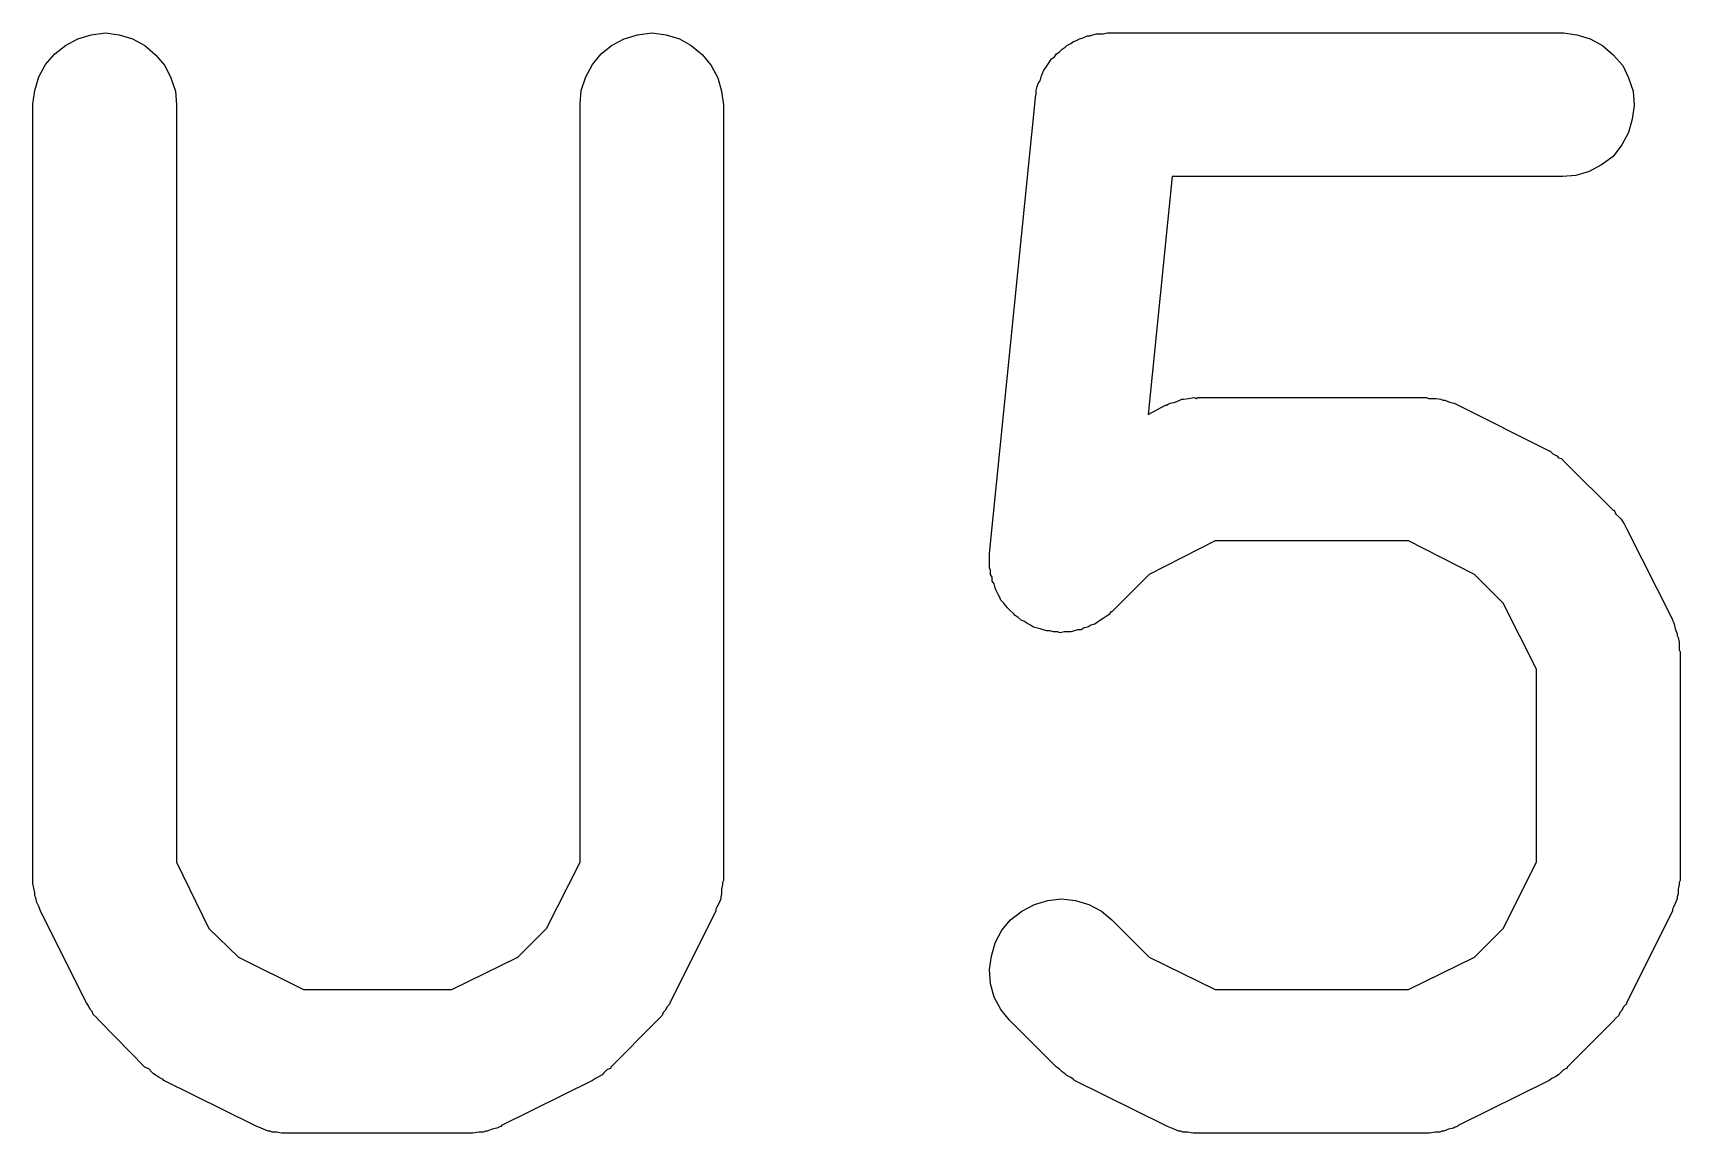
# Model space of a CAD drawing. Extents: x 59.2 to 126.8, y -130.7 to -65.9.
# Drawn here: x 115.069 to 116.791, y -104.283 to -103.133 of the extents above; entities that cross this region are included whole.
import ezdxf

# ---------------------------------------------------------------- set-up
doc = ezdxf.new("R2010")
doc.units = 0
doc.layers.add('BLACK', color=7, linetype='CONTINUOUS')

msp = doc.modelspace()

# ---------------------------------------------------------------- linework, layer by layer
at = {"layer": 'BLACK', "linetype": 'CONTINUOUS'}
for p, q in [((115.092, -103.155), (115.103, -103.146)), ((115.103, -103.146), (115.116, -103.139)), ((115.116, -103.139), (115.13, -103.135)), ((115.13, -103.135), (115.145, -103.133)), ((115.145, -103.133), (115.159, -103.135)), ((115.159, -103.135), (115.173, -103.139)), ((115.173, -103.139), (115.186, -103.146)), ((115.186, -103.146), (115.197, -103.156)), ((115.663, -103.155), (115.674, -103.146)), ((115.674, -103.146), (115.687, -103.139)), ((115.687, -103.139), (115.701, -103.135)), ((115.701, -103.135), (115.716, -103.133)), ((115.716, -103.133), (115.731, -103.135)), ((115.731, -103.135), (115.745, -103.139)), ((115.745, -103.139), (115.757, -103.146)), ((115.757, -103.146), (115.769, -103.156)), ((116.148, -103.148), (116.15, -103.146)), ((116.15, -103.146), (116.154, -103.144)), ((116.154, -103.144), (116.157, -103.142)), ((116.157, -103.142), (116.16, -103.141)), ((116.16, -103.141), (116.163, -103.139)), ((116.163, -103.139), (116.167, -103.138)), ((116.167, -103.138), (116.171, -103.136)), ((116.171, -103.136), (116.174, -103.136)), ((116.174, -103.136), (116.177, -103.135)), ((116.177, -103.135), (116.181, -103.134)), ((116.181, -103.134), (116.185, -103.134)), ((116.185, -103.134), (116.188, -103.134)), ((116.188, -103.134), (116.192, -103.133)), ((116.192, -103.133), (116.668, -103.133)), ((116.668, -103.133), (116.669, -103.133)), ((116.669, -103.133), (116.683, -103.135)), ((116.683, -103.135), (116.697, -103.139)), ((116.697, -103.139), (116.71, -103.146)), ((116.71, -103.146), (116.721, -103.156)), ((115.082, -103.166), (115.092, -103.155)), ((115.197, -103.156), (115.207, -103.167)), ((115.654, -103.166), (115.663, -103.155)), ((115.769, -103.156), (115.778, -103.167)), ((116.13, -103.166), (116.132, -103.163)), ((116.132, -103.163), (116.134, -103.16)), ((116.134, -103.16), (116.137, -103.158)), ((116.137, -103.158), (116.139, -103.155)), ((116.139, -103.155), (116.142, -103.153)), ((116.142, -103.153), (116.145, -103.15)), ((116.145, -103.15), (116.148, -103.148)), ((116.721, -103.156), (116.731, -103.167)), ((115.071, -103.193), (115.075, -103.179)), ((115.075, -103.179), (115.082, -103.166)), ((115.207, -103.167), (115.213, -103.18)), ((115.213, -103.18), (115.218, -103.194)), ((115.642, -103.193), (115.647, -103.179)), ((115.647, -103.179), (115.654, -103.166)), ((115.778, -103.167), (115.785, -103.18)), ((115.785, -103.18), (115.789, -103.194)), ((116.122, -103.183), (116.123, -103.179)), ((116.123, -103.179), (116.124, -103.176)), ((116.124, -103.176), (116.126, -103.172)), ((116.126, -103.172), (116.128, -103.169)), ((116.128, -103.169), (116.13, -103.166)), ((116.731, -103.167), (116.737, -103.18)), ((116.737, -103.18), (116.742, -103.194)), ((115.069, -103.207), (115.071, -103.193)), ((115.218, -103.194), (115.219, -103.208)), ((115.641, -103.207), (115.642, -103.193)), ((115.789, -103.194), (115.791, -103.208)), ((116.117, -103.2), (116.118, -103.197)), ((116.118, -103.193), (116.119, -103.189)), ((116.118, -103.197), (116.118, -103.193)), ((116.119, -103.189), (116.12, -103.186)), ((116.12, -103.186), (116.122, -103.183)), ((116.742, -103.194), (116.743, -103.209)), ((115.069, -103.208), (115.069, -103.207)), ((115.069, -104.018), (115.069, -103.208)), ((115.219, -103.208), (115.219, -104)), ((115.641, -103.208), (115.641, -103.207)), ((115.641, -104), (115.641, -103.208)), ((115.791, -103.208), (115.791, -104.018)), ((116.069, -103.677), (116.117, -103.201)), ((116.117, -103.201), (116.117, -103.2)), ((116.743, -103.209), (116.741, -103.223)), ((116.741, -103.223), (116.737, -103.237)), ((116.73, -103.25), (116.721, -103.262)), ((116.737, -103.237), (116.73, -103.25)), ((116.721, -103.262), (116.709, -103.271)), ((116.26, -103.283), (116.235, -103.532)), ((116.668, -103.283), (116.26, -103.283)), ((116.682, -103.282), (116.668, -103.283)), ((116.696, -103.278), (116.682, -103.282)), ((116.709, -103.271), (116.696, -103.278)), ((116.235, -103.532), (116.253, -103.522)), ((116.253, -103.522), (116.254, -103.522)), ((116.254, -103.522), (116.256, -103.521)), ((116.256, -103.521), (116.258, -103.52)), ((116.258, -103.52), (116.263, -103.519)), ((116.263, -103.519), (116.268, -103.517)), ((116.268, -103.517), (116.27, -103.516)), ((116.27, -103.516), (116.272, -103.516)), ((116.272, -103.516), (116.277, -103.515)), ((116.277, -103.515), (116.283, -103.514)), ((116.283, -103.514), (116.285, -103.515)), ((116.285, -103.515), (116.287, -103.514)), ((116.287, -103.514), (116.525, -103.514)), ((116.525, -103.514), (116.526, -103.514)), ((116.526, -103.514), (116.528, -103.515)), ((116.528, -103.515), (116.53, -103.515)), ((116.53, -103.515), (116.536, -103.515)), ((116.536, -103.515), (116.541, -103.516)), ((116.541, -103.516), (116.543, -103.517)), ((116.543, -103.517), (116.545, -103.517)), ((116.545, -103.517), (116.55, -103.519)), ((116.55, -103.519), (116.555, -103.52)), ((116.555, -103.52), (116.557, -103.521)), ((116.557, -103.521), (116.559, -103.522)), ((116.559, -103.522), (116.654, -103.57)), ((116.654, -103.57), (116.655, -103.57)), ((116.655, -103.57), (116.658, -103.573)), ((116.658, -103.573), (116.662, -103.575)), ((116.662, -103.575), (116.664, -103.577)), ((116.664, -103.577), (116.667, -103.578)), ((116.667, -103.578), (116.67, -103.581)), ((116.67, -103.581), (116.673, -103.584)), ((116.673, -103.584), (116.721, -103.632)), ((116.721, -103.632), (116.722, -103.632)), ((116.722, -103.632), (116.724, -103.636)), ((116.724, -103.636), (116.727, -103.639)), ((116.727, -103.639), (116.729, -103.641)), ((116.729, -103.641), (116.731, -103.644)), ((116.731, -103.644), (116.733, -103.647)), ((116.733, -103.647), (116.735, -103.651)), ((116.305, -103.664), (116.236, -103.699)), ((116.507, -103.664), (116.305, -103.664)), ((116.576, -103.699), (116.507, -103.664)), ((116.735, -103.651), (116.783, -103.746)), ((116.069, -103.681), (116.069, -103.677)), ((116.069, -103.684), (116.069, -103.681)), ((116.069, -103.688), (116.069, -103.684)), ((116.069, -103.692), (116.069, -103.688)), ((116.07, -103.695), (116.069, -103.692)), ((116.07, -103.699), (116.07, -103.695)), ((116.072, -103.702), (116.07, -103.699)), ((116.072, -103.706), (116.072, -103.702)), ((116.074, -103.709), (116.072, -103.706)), ((116.075, -103.713), (116.074, -103.709)), ((116.076, -103.716), (116.075, -103.713)), ((116.078, -103.72), (116.076, -103.716)), ((116.236, -103.699), (116.197, -103.738)), ((116.606, -103.729), (116.576, -103.699)), ((116.08, -103.723), (116.078, -103.72)), ((116.081, -103.726), (116.08, -103.723)), ((116.084, -103.729), (116.081, -103.726)), ((116.086, -103.732), (116.084, -103.729)), ((116.088, -103.734), (116.086, -103.732)), ((116.641, -103.798), (116.606, -103.729)), ((116.091, -103.737), (116.088, -103.734)), ((116.094, -103.74), (116.091, -103.737)), ((116.096, -103.742), (116.094, -103.74)), ((116.099, -103.744), (116.096, -103.742)), ((116.102, -103.747), (116.099, -103.744)), ((116.105, -103.748), (116.102, -103.747)), ((116.108, -103.75), (116.105, -103.748)), ((116.112, -103.752), (116.108, -103.75)), ((116.182, -103.749), (116.179, -103.751)), ((116.185, -103.747), (116.182, -103.749)), ((116.188, -103.745), (116.185, -103.747)), ((116.191, -103.743), (116.188, -103.745)), ((116.194, -103.741), (116.191, -103.743)), ((116.196, -103.738), (116.194, -103.741)), ((116.197, -103.738), (116.196, -103.738)), ((116.783, -103.746), (116.783, -103.747)), ((116.783, -103.747), (116.784, -103.749)), ((116.784, -103.749), (116.785, -103.751)), ((116.115, -103.754), (116.112, -103.752)), ((116.118, -103.755), (116.115, -103.754)), ((116.122, -103.756), (116.118, -103.755)), ((116.125, -103.757), (116.122, -103.756)), ((116.129, -103.758), (116.125, -103.757)), ((116.132, -103.758), (116.129, -103.758)), ((116.136, -103.759), (116.132, -103.758)), ((116.14, -103.759), (116.136, -103.759)), ((116.143, -103.76), (116.14, -103.759)), ((116.147, -103.759), (116.143, -103.76)), ((116.151, -103.759), (116.147, -103.759)), ((116.154, -103.759), (116.151, -103.759)), ((116.158, -103.758), (116.154, -103.759)), ((116.161, -103.757), (116.158, -103.758)), ((116.165, -103.757), (116.161, -103.757)), ((116.168, -103.755), (116.165, -103.757)), ((116.172, -103.754), (116.168, -103.755)), ((116.175, -103.752), (116.172, -103.754)), ((116.179, -103.751), (116.175, -103.752)), ((116.785, -103.751), (116.786, -103.756)), ((116.786, -103.756), (116.788, -103.761)), ((116.788, -103.761), (116.788, -103.763)), ((116.788, -103.763), (116.789, -103.765)), ((116.789, -103.765), (116.79, -103.77)), ((116.79, -103.77), (116.79, -103.775)), ((116.79, -103.775), (116.79, -103.778)), ((116.79, -103.778), (116.791, -103.78)), ((116.791, -103.78), (116.791, -104.018)), ((116.641, -104), (116.641, -103.798)), ((115.219, -104), (115.253, -104.069)), ((115.606, -104.069), (115.641, -104)), ((116.606, -104.069), (116.641, -104)), ((115.069, -104.02), (115.069, -104.018)), ((115.069, -104.022), (115.069, -104.02)), ((115.07, -104.027), (115.069, -104.022)), ((115.79, -104.023), (115.789, -104.028)), ((115.791, -104.019), (115.79, -104.021)), ((115.79, -104.021), (115.79, -104.023)), ((115.791, -104.018), (115.791, -104.019)), ((116.79, -104.023), (116.789, -104.028)), ((116.791, -104.019), (116.79, -104.021)), ((116.79, -104.021), (116.79, -104.023)), ((116.791, -104.018), (116.791, -104.019)), ((115.071, -104.032), (115.07, -104.027)), ((115.071, -104.035), (115.071, -104.032)), ((115.072, -104.037), (115.071, -104.035)), ((115.073, -104.042), (115.072, -104.037)), ((115.075, -104.046), (115.073, -104.042)), ((115.786, -104.043), (115.784, -104.047)), ((115.788, -104.038), (115.786, -104.043)), ((115.789, -104.033), (115.788, -104.036)), ((115.788, -104.036), (115.788, -104.038)), ((115.789, -104.028), (115.789, -104.033)), ((116.116, -104.044), (116.13, -104.04)), ((116.13, -104.04), (116.144, -104.038)), ((116.144, -104.038), (116.159, -104.04)), ((116.159, -104.04), (116.173, -104.044)), ((116.786, -104.043), (116.784, -104.047)), ((116.788, -104.038), (116.786, -104.043)), ((116.789, -104.033), (116.788, -104.036)), ((116.788, -104.036), (116.788, -104.038)), ((116.789, -104.028), (116.789, -104.033)), ((115.076, -104.048), (115.075, -104.046)), ((115.077, -104.051), (115.076, -104.048)), ((115.125, -104.147), (115.077, -104.051)), ((115.077, -104.051), (115.077, -104.051)), ((115.783, -104.051), (115.735, -104.147)), ((115.784, -104.047), (115.783, -104.049)), ((115.783, -104.049), (115.783, -104.051)), ((116.082, -104.071), (116.091, -104.06)), ((116.091, -104.06), (116.103, -104.051)), ((116.103, -104.051), (116.116, -104.044)), ((116.173, -104.044), (116.186, -104.051)), ((116.186, -104.051), (116.197, -104.06)), ((116.197, -104.06), (116.236, -104.099)), ((116.783, -104.051), (116.735, -104.147)), ((116.784, -104.047), (116.783, -104.049)), ((116.783, -104.049), (116.783, -104.051)), ((115.253, -104.069), (115.284, -104.099)), ((115.576, -104.099), (115.606, -104.069)), ((116.075, -104.084), (116.082, -104.071)), ((116.576, -104.099), (116.606, -104.069)), ((116.071, -104.098), (116.075, -104.084)), ((115.284, -104.099), (115.352, -104.133)), ((115.507, -104.133), (115.576, -104.099)), ((116.069, -104.112), (116.071, -104.098)), ((116.07, -104.127), (116.069, -104.112)), ((116.236, -104.099), (116.305, -104.133)), ((116.507, -104.133), (116.576, -104.099)), ((116.074, -104.141), (116.07, -104.127)), ((115.352, -104.133), (115.507, -104.133)), ((116.081, -104.154), (116.074, -104.141)), ((116.305, -104.133), (116.507, -104.133)), ((115.127, -104.15), (115.125, -104.147)), ((115.129, -104.154), (115.127, -104.15)), ((115.131, -104.156), (115.129, -104.154)), ((115.132, -104.159), (115.131, -104.156)), ((115.135, -104.162), (115.132, -104.159)), ((115.138, -104.165), (115.135, -104.162)), ((115.724, -104.163), (115.721, -104.166)), ((115.727, -104.16), (115.724, -104.163)), ((115.728, -104.157), (115.727, -104.16)), ((115.73, -104.155), (115.728, -104.157)), ((115.732, -104.151), (115.73, -104.155)), ((115.735, -104.148), (115.732, -104.151)), ((115.735, -104.147), (115.735, -104.148)), ((116.09, -104.165), (116.081, -104.154)), ((116.724, -104.163), (116.721, -104.166)), ((116.727, -104.16), (116.724, -104.163)), ((116.728, -104.157), (116.727, -104.16)), ((116.73, -104.155), (116.728, -104.157)), ((116.732, -104.151), (116.73, -104.155)), ((116.735, -104.148), (116.732, -104.151)), ((116.735, -104.147), (116.735, -104.148)), ((115.139, -104.166), (115.138, -104.165)), ((115.186, -104.214), (115.139, -104.166)), ((115.721, -104.166), (115.673, -104.214)), ((116.091, -104.166), (116.09, -104.165)), ((116.139, -104.214), (116.091, -104.166)), ((116.721, -104.166), (116.673, -104.214)), ((115.19, -104.216), (115.186, -104.214)), ((115.673, -104.215), (115.669, -104.217)), ((115.673, -104.214), (115.673, -104.215)), ((116.142, -104.216), (116.139, -104.214)), ((116.673, -104.215), (116.669, -104.217)), ((116.673, -104.214), (116.673, -104.215)), ((115.193, -104.219), (115.19, -104.216)), ((115.195, -104.221), (115.193, -104.219)), ((115.198, -104.223), (115.195, -104.221)), ((115.201, -104.225), (115.198, -104.223)), ((115.205, -104.227), (115.201, -104.225)), ((115.206, -104.228), (115.205, -104.227)), ((115.301, -104.275), (115.206, -104.228)), ((115.654, -104.228), (115.559, -104.275)), ((115.657, -104.226), (115.654, -104.228)), ((115.661, -104.224), (115.657, -104.226)), ((115.664, -104.222), (115.661, -104.224)), ((115.666, -104.22), (115.664, -104.222)), ((115.669, -104.217), (115.666, -104.22)), ((116.145, -104.219), (116.142, -104.216)), ((116.148, -104.221), (116.145, -104.219)), ((116.15, -104.223), (116.148, -104.221)), ((116.154, -104.225), (116.15, -104.223)), ((116.157, -104.227), (116.154, -104.225)), ((116.158, -104.228), (116.157, -104.227)), ((116.253, -104.275), (116.158, -104.228)), ((116.654, -104.228), (116.559, -104.275)), ((116.657, -104.226), (116.654, -104.228)), ((116.661, -104.224), (116.657, -104.226)), ((116.664, -104.222), (116.661, -104.224)), ((116.666, -104.22), (116.664, -104.222)), ((116.669, -104.217), (116.666, -104.22)), ((115.303, -104.276), (115.301, -104.275)), ((115.305, -104.277), (115.303, -104.276)), ((115.31, -104.279), (115.305, -104.277)), ((115.315, -104.281), (115.31, -104.279)), ((115.317, -104.281), (115.315, -104.281)), ((115.319, -104.282), (115.317, -104.281)), ((115.324, -104.282), (115.319, -104.282)), ((115.329, -104.283), (115.324, -104.282)), ((115.331, -104.283), (115.329, -104.283)), ((115.334, -104.283), (115.331, -104.283)), ((115.335, -104.283), (115.334, -104.283)), ((115.525, -104.283), (115.335, -104.283)), ((115.527, -104.283), (115.525, -104.283)), ((115.529, -104.283), (115.527, -104.283)), ((115.535, -104.282), (115.529, -104.283)), ((115.54, -104.282), (115.535, -104.282)), ((115.542, -104.281), (115.54, -104.282)), ((115.544, -104.281), (115.542, -104.281)), ((115.549, -104.279), (115.544, -104.281)), ((115.554, -104.278), (115.549, -104.279)), ((115.556, -104.277), (115.554, -104.278)), ((115.558, -104.276), (115.556, -104.277)), ((115.559, -104.275), (115.558, -104.276)), ((116.255, -104.276), (116.253, -104.275)), ((116.257, -104.277), (116.255, -104.276)), ((116.262, -104.279), (116.257, -104.277)), ((116.267, -104.281), (116.262, -104.279)), ((116.269, -104.281), (116.267, -104.281)), ((116.271, -104.282), (116.269, -104.281)), ((116.276, -104.282), (116.271, -104.282)), ((116.282, -104.283), (116.276, -104.282)), ((116.284, -104.283), (116.282, -104.283)), ((116.286, -104.283), (116.284, -104.283)), ((116.287, -104.283), (116.286, -104.283)), ((116.525, -104.283), (116.287, -104.283)), ((116.527, -104.283), (116.525, -104.283)), ((116.529, -104.283), (116.527, -104.283)), ((116.535, -104.282), (116.529, -104.283)), ((116.54, -104.282), (116.535, -104.282)), ((116.542, -104.281), (116.54, -104.282)), ((116.544, -104.281), (116.542, -104.281)), ((116.549, -104.279), (116.544, -104.281)), ((116.554, -104.278), (116.549, -104.279)), ((116.556, -104.277), (116.554, -104.278)), ((116.558, -104.276), (116.556, -104.277)), ((116.559, -104.275), (116.558, -104.276))]:
    msp.add_line(p, q, dxfattribs=at)

doc.saveas('drawing.dxf')
